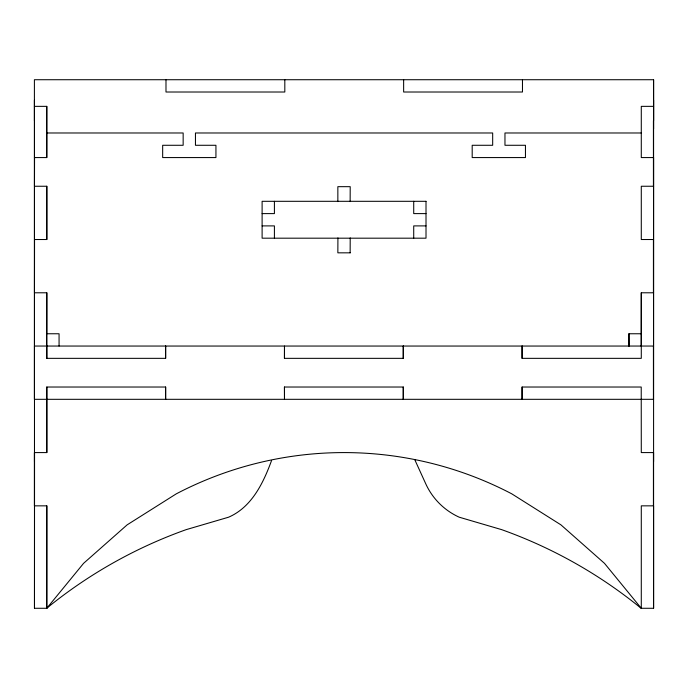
<?xml version="1.0" encoding="UTF-8"?>
<svg xmlns="http://www.w3.org/2000/svg" width="688" height="688" viewBox="0 0 688 688"><rect width="100%" height="100%" fill="white"/><g stroke="black" fill="none" stroke-linecap="round" stroke-linejoin="round"><path stroke-width="1.03" d="M34.417 505.843L34.417 452.584M34.434 399.315L34.486 120.692M34.4 120.692L34.4 100.207M641.285 608.278L641.285 505.843L653.583 505.843L653.583 608.278L641.285 608.278L604.477 563.334L560.944 524.867L511.812 493.864A361.613 361.613 0 0 0 176.248 493.864L127.117 524.867L83.583 563.334L46.775 608.278L34.477 608.278L34.546 452.584L46.836 452.584L46.836 387.026M34.477 461.657L34.477 346.047M46.775 452.584L46.775 387.026L165.662 387.026L165.662 399.315M46.707 346.047L46.775 292.787M46.767 239.519L46.775 186.25M641.225 346.047L641.285 292.787L653.583 292.787M653.428 399.315L653.428 346.047M653.428 292.787L653.428 239.519M653.428 186.25L653.428 120.692M653.583 461.657L653.583 399.315L34.477 399.315L34.4 79.722L653.591 79.722L653.583 128.888M46.689 157.569L46.775 106.356L34.4 106.356M271.588 460.444C263.427 482.795 251.782 507.168 228.579 517.204L186.147 529.648A470.05 470.05 0 0 0 46.681 608.278M653.583 106.356L641.285 106.356L641.285 157.569L653.583 157.569L653.514 399.315M641.285 132.982L504.966 132.982L504.966 145.28L525.451 145.28L525.451 157.569L472.192 157.569L472.192 145.28L492.677 145.28L492.677 132.982L195.452 132.982L195.452 145.28L215.937 145.28L215.937 157.569L162.669 157.569L162.669 145.28L183.154 145.28L183.154 132.982L46.775 132.982L46.775 106.356M34.4 157.569L46.836 157.569L46.836 132.982M653.583 186.25L641.285 186.25L641.285 239.519L653.574 239.519M262.111 213.607L274.409 213.607L274.409 201.309M426.01 213.607L413.72 213.607L413.72 201.309M262.111 225.896L274.409 225.896L274.409 238.186M426.01 225.896L413.72 225.896L413.72 238.186M350.209 252.831L337.851 252.831L337.92 237.893M628.935 333.757L628.995 346.047L628.935 333.757L641.285 333.757M34.417 346.047L653.583 346.047M284.488 358.345L284.488 346.047L284.419 358.345L403.306 358.345L403.306 346.047M284.488 387.026L284.488 399.315L284.419 387.026L403.306 387.026L403.306 399.315M34.477 505.843L46.836 505.843L46.775 608.278L46.775 505.843M414.735 459.601L425.838 483.982A67.14 67.14 0 0 0 459.24 517.204L501.672 529.648A470.05 470.05 0 0 1 641.139 608.278M653.583 120.684L653.591 100.207M653.583 79.722L653.583 399.315M653.583 608.278L653.583 452.584L641.285 452.584L641.225 387.026L522.072 387.026L522.072 399.315M653.428 452.584L653.428 505.843M641.285 292.787L641.285 358.345L522.072 358.345L522.072 346.047M522.467 79.722L522.467 92.011L403.641 92.011L403.641 79.722M522.132 346.047L522.132 358.345M522.132 387.026L522.132 399.315M403.245 346.047L403.245 358.345M403.245 387.026L403.245 399.315M350.14 201.61L350.209 186.672L337.851 186.672L337.851 201.61M350.209 237.893L350.14 252.831M284.815 79.722L284.815 92.011L165.989 92.011L165.989 79.722M165.662 346.047L165.662 358.345L46.775 358.345L46.707 333.757L59.065 333.757L59.065 346.047M165.593 346.047L165.593 358.345M165.593 387.026L165.593 399.315M46.836 333.757L46.836 292.787L34.477 292.787L34.546 239.519L46.836 239.519L46.836 186.25L34.477 186.25L34.546 157.569M46.836 346.047L46.836 358.345M34.477 452.584L34.477 608.278M426.01 201.309L262.111 201.309L262.111 238.186L426.01 238.186L426.01 201.309"/></g></svg>
